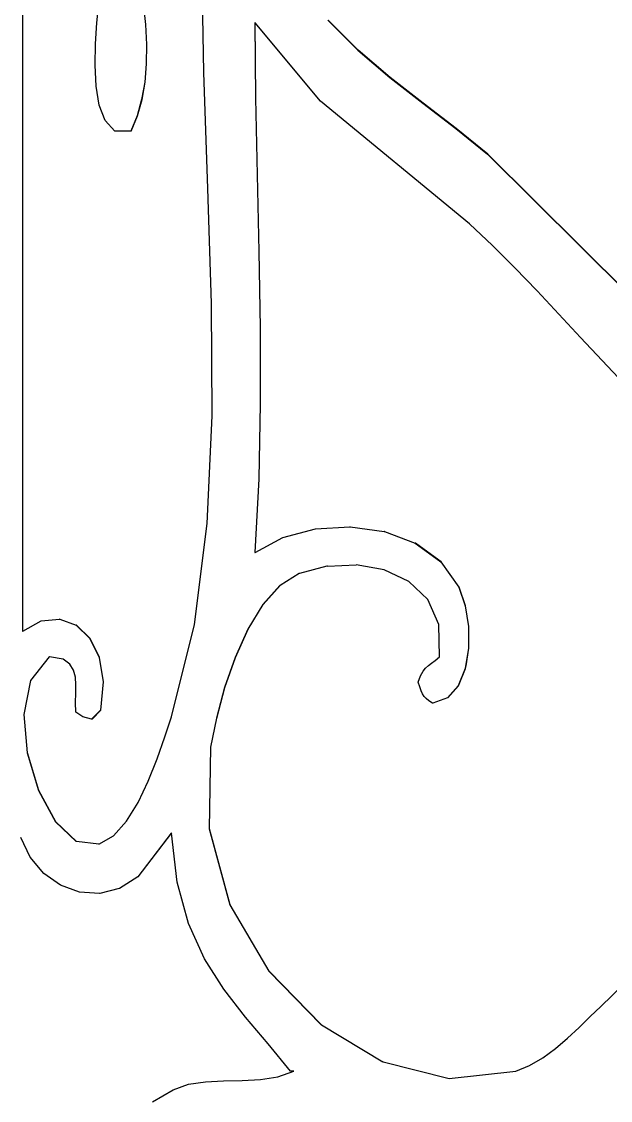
# Model space of a CAD drawing. Header units: inches. Extents: x 1397 to 20304, y -27267 to -746.
# Drawn here: x 14231.13 to 14234.85, y -23856.68 to -23849.86 of the extents above; entities that cross this region are included whole.
import ezdxf

# ---------------------------------------------------------------- set-up
doc = ezdxf.new("R2010")
doc.units = ezdxf.units.IN
doc.header["$LTSCALE"] = 17
doc.header["$MEASUREMENT"] = 0

msp = doc.modelspace()

# ---------------------------------------------------------------- linework, layer by layer
for p, q in [((14231.1369, -23849.2802), (14231.1369, -23853.7158)), ((14231.139, -23853.7145), (14231.139, -23849.2832)), ((14232.2834, -23850.182), (14232.2701, -23849.458)), ((14231.6081, -23849.8682), (14231.6193, -23849.7486)), ((14231.8998, -23849.7486), (14231.9139, -23849.8796)), ((14231.916, -23849.8796), (14231.9019, -23849.7486)), ((14233.0685, -23849.8529), (14233.2571, -23850.0422)), ((14233.2593, -23850.0422), (14233.0707, -23849.8529)), ((14231.5989, -23850.0006), (14231.6081, -23849.8682)), ((14231.916, -23849.8796), (14231.9139, -23849.8796)), ((14231.9139, -23849.8796), (14231.9207, -23850.0061)), ((14231.9229, -23850.0061), (14231.916, -23849.8796)), ((14232.6066, -23849.8657), (14232.6108, -23850.3458)), ((14232.6088, -23849.8683), (14232.6066, -23849.8657)), ((14232.613, -23850.3458), (14232.6088, -23849.8683)), ((14233.0217, -23850.3634), (14232.6088, -23849.8683)), ((14231.5957, -23850.1372), (14231.5989, -23850.0006)), ((14231.9207, -23850.0061), (14231.9196, -23850.1277)), ((14231.9229, -23850.0061), (14231.9207, -23850.0061)), ((14231.9218, -23850.1277), (14231.9229, -23850.0061)), ((14233.2571, -23850.0422), (14233.4598, -23850.2148)), ((14233.2593, -23850.0422), (14233.2571, -23850.0422)), ((14233.462, -23850.2148), (14233.2593, -23850.0422)), ((14231.6024, -23850.2695), (14231.5957, -23850.1372)), ((14231.9196, -23850.1277), (14231.9098, -23850.2437)), ((14231.912, -23850.2437), (14231.9218, -23850.1277)), ((14231.9218, -23850.1277), (14231.9196, -23850.1277)), ((14232.3092, -23850.9152), (14232.2834, -23850.182)), ((14231.6228, -23850.3888), (14231.6024, -23850.2695)), ((14231.9098, -23850.2437), (14231.8906, -23850.3537)), ((14231.8928, -23850.3537), (14231.912, -23850.2437)), ((14231.912, -23850.2437), (14231.9098, -23850.2437)), ((14233.462, -23850.2148), (14233.4598, -23850.2148)), ((14233.4598, -23850.2148), (14233.669, -23850.3775)), ((14233.6711, -23850.3775), (14233.462, -23850.2148)), ((14231.6608, -23850.4864), (14231.6228, -23850.3888)), ((14231.8906, -23850.3537), (14231.8613, -23850.4572)), ((14231.8635, -23850.4572), (14231.8928, -23850.3537)), ((14231.8928, -23850.3537), (14231.8906, -23850.3537)), ((14232.6108, -23850.3458), (14232.6203, -23850.8294)), ((14232.613, -23850.3458), (14232.6108, -23850.3458)), ((14232.6224, -23850.8294), (14232.613, -23850.3458)), ((14233.9642, -23851.1393), (14233.0217, -23850.3634)), ((14233.669, -23850.3775), (14233.877, -23850.537)), ((14233.6711, -23850.3775), (14233.669, -23850.3775)), ((14233.8792, -23850.537), (14233.6711, -23850.3775)), ((14231.8613, -23850.4572), (14231.8212, -23850.5538)), ((14231.8234, -23850.5538), (14231.8635, -23850.4572)), ((14231.8635, -23850.4572), (14231.8613, -23850.4572)), ((14231.7203, -23850.5538), (14231.6608, -23850.4864)), ((14233.8792, -23850.537), (14233.877, -23850.537)), ((14233.877, -23850.537), (14234.0764, -23850.7001)), ((14234.0785, -23850.7001), (14233.8792, -23850.537)), ((14231.8212, -23850.5538), (14231.7203, -23850.5538)), ((14231.8234, -23850.5538), (14231.8212, -23850.5538)), ((14234.0764, -23850.7001), (14234.9627, -23851.5785)), ((14234.0785, -23850.7001), (14234.0764, -23850.7001)), ((14234.9627, -23851.5763), (14234.0785, -23850.7001)), ((14232.6203, -23850.8294), (14232.631, -23851.3143)), ((14232.6224, -23850.8294), (14232.6203, -23850.8294)), ((14232.6331, -23851.3143), (14232.6224, -23850.8294)), ((14232.3318, -23851.6433), (14232.3092, -23850.9152)), ((14234.109, -23851.2765), (14233.9642, -23851.1393)), ((14234.2509, -23851.4183), (14234.109, -23851.2765)), ((14232.631, -23851.3143), (14232.6389, -23851.7979)), ((14232.6331, -23851.3143), (14232.631, -23851.3143)), ((14232.6411, -23851.7979), (14232.6331, -23851.3143)), ((14234.3905, -23851.5632), (14234.2509, -23851.4183)), ((14234.5285, -23851.7101), (14234.3905, -23851.5632)), ((14232.3357, -23852.3539), (14232.3318, -23851.6433)), ((14234.6657, -23851.8576), (14234.5285, -23851.7101)), ((14232.6389, -23851.7979), (14232.6402, -23852.278)), ((14232.6411, -23851.7979), (14232.6389, -23851.7979)), ((14232.6423, -23852.278), (14232.6411, -23851.7979)), ((14234.8027, -23852.0045), (14234.6657, -23851.8576)), ((14234.9403, -23852.1494), (14234.8027, -23852.0045)), ((14232.6402, -23852.278), (14232.6307, -23852.7522)), ((14232.6329, -23852.7522), (14232.6423, -23852.278)), ((14232.6423, -23852.278), (14232.6402, -23852.278)), ((14232.3053, -23853.0347), (14232.3357, -23852.3539)), ((14232.6307, -23852.7522), (14232.6066, -23853.218)), ((14232.6088, -23853.2168), (14232.6329, -23852.7522)), ((14232.6329, -23852.7522), (14232.6307, -23852.7522)), ((14232.225, -23853.6733), (14232.3053, -23853.0347)), ((14232.7842, -23853.122), (14232.9897, -23853.0675)), ((14232.9897, -23853.0675), (14233.2078, -23853.055)), ((14233.21, -23853.055), (14233.2078, -23853.055)), ((14233.21, -23853.055), (14233.423, -23853.0853)), ((14232.6088, -23853.2168), (14232.7842, -23853.122)), ((14233.4252, -23853.0853), (14233.423, -23853.0853)), ((14233.4252, -23853.0853), (14233.6199, -23853.1588)), ((14233.6199, -23853.1588), (14233.783, -23853.276)), ((14233.6221, -23853.1588), (14233.6199, -23853.1588)), ((14233.7852, -23853.276), (14233.6221, -23853.1588)), ((14232.6066, -23853.218), (14232.6088, -23853.2168)), ((14233.0625, -23853.3042), (14232.8893, -23853.3498)), ((14233.0647, -23853.3042), (14233.0625, -23853.3042)), ((14233.0647, -23853.3042), (14233.2464, -23853.2964)), ((14233.4239, -23853.328), (14233.2464, -23853.2964)), ((14233.5803, -23853.4003), (14233.4239, -23853.328)), ((14233.783, -23853.276), (14233.8969, -23853.4376)), ((14233.7852, -23853.276), (14233.783, -23853.276)), ((14233.899, -23853.4376), (14233.7852, -23853.276)), ((14232.8871, -23853.3498), (14232.7668, -23853.4258)), ((14232.8893, -23853.3498), (14232.8871, -23853.3498)), ((14233.7006, -23853.5149), (14233.5803, -23853.4003)), ((14232.7647, -23853.4258), (14232.6561, -23853.5469)), ((14232.6583, -23853.5469), (14232.7668, -23853.4258)), ((14232.7668, -23853.4258), (14232.7647, -23853.4258)), ((14233.8969, -23853.4376), (14233.9358, -23853.5538)), ((14233.899, -23853.4376), (14233.8969, -23853.4376)), ((14233.938, -23853.5538), (14233.899, -23853.4376)), ((14232.6561, -23853.5469), (14232.5615, -23853.7023)), ((14232.5637, -23853.7023), (14232.6583, -23853.5469)), ((14232.6583, -23853.5469), (14232.6561, -23853.5469)), ((14233.7699, -23853.6732), (14233.7006, -23853.5149)), ((14233.9358, -23853.5538), (14233.9566, -23853.6861)), ((14233.938, -23853.5538), (14233.9358, -23853.5538)), ((14233.9587, -23853.6861), (14233.938, -23853.5538)), ((14231.139, -23853.7145), (14231.2555, -23853.6493)), ((14231.2555, -23853.6493), (14231.3713, -23853.6385)), ((14231.3734, -23853.6385), (14231.3713, -23853.6385)), ((14231.3734, -23853.6385), (14231.4764, -23853.6775)), ((14231.4785, -23853.6775), (14231.4764, -23853.6775)), ((14231.4764, -23853.6775), (14231.5628, -23853.7604)), ((14231.565, -23853.7604), (14231.4785, -23853.6775)), ((14232.0793, -23854.2574), (14232.225, -23853.6733)), ((14233.7734, -23853.8768), (14233.7699, -23853.6732)), ((14231.1369, -23853.7158), (14231.139, -23853.7145)), ((14232.5615, -23853.7023), (14232.4811, -23853.881)), ((14232.4832, -23853.881), (14232.5637, -23853.7023)), ((14232.5637, -23853.7023), (14232.5615, -23853.7023)), ((14233.9566, -23853.6861), (14233.9574, -23853.8227)), ((14233.9587, -23853.6861), (14233.9566, -23853.6861)), ((14233.9595, -23853.8227), (14233.9587, -23853.6861)), ((14231.5628, -23853.7604), (14231.6226, -23853.8813)), ((14231.565, -23853.7604), (14231.5628, -23853.7604)), ((14231.6248, -23853.8813), (14231.565, -23853.7604)), ((14231.3052, -23853.8768), (14231.1875, -23854.0279)), ((14231.1896, -23854.0279), (14231.3071, -23853.8771)), ((14231.3071, -23853.8771), (14231.3052, -23853.8768)), ((14231.3949, -23853.8914), (14231.3071, -23853.8771)), ((14231.6226, -23853.8813), (14231.6478, -23854.0343)), ((14231.6248, -23853.8813), (14231.6226, -23853.8813)), ((14231.65, -23854.0343), (14231.6248, -23853.8813)), ((14232.4811, -23853.881), (14232.4149, -23854.072)), ((14232.4171, -23854.072), (14232.4832, -23853.881)), ((14232.4832, -23853.881), (14232.4811, -23853.881)), ((14233.747, -23853.9008), (14233.7734, -23853.8768)), ((14233.9574, -23853.8227), (14233.9392, -23853.9357)), ((14233.9416, -23853.9339), (14233.9595, -23853.8227)), ((14233.9595, -23853.8227), (14233.9574, -23853.8227)), ((14231.4358, -23853.9241), (14231.3949, -23853.8914)), ((14231.4601, -23853.9623), (14231.4358, -23853.9241)), ((14233.67, -23853.9684), (14233.6864, -23853.9482)), ((14233.6864, -23853.9482), (14233.7042, -23853.9328)), ((14233.7042, -23853.9328), (14233.7242, -23853.9182)), ((14233.7242, -23853.9182), (14233.747, -23853.9008)), ((14233.9366, -23853.9514), (14233.8927, -23854.0601)), ((14233.8949, -23854.0601), (14233.9388, -23853.9514)), ((14233.9392, -23853.9357), (14233.9366, -23853.9514)), ((14233.9388, -23853.9514), (14233.9366, -23853.9514)), ((14233.9388, -23853.9514), (14233.9416, -23853.9339)), ((14233.9392, -23853.9357), (14233.9416, -23853.9339)), ((14231.4719, -23854.0058), (14231.4601, -23853.9623)), ((14231.4751, -23854.0543), (14231.4719, -23854.0058)), ((14233.6388, -23854.0378), (14233.6544, -23853.997)), ((14233.6544, -23853.997), (14233.67, -23853.9684)), ((14231.1875, -23854.0279), (14231.1456, -23854.2419)), ((14231.1478, -23854.2419), (14231.1896, -23854.0279)), ((14231.1896, -23854.0279), (14231.1875, -23854.0279)), ((14231.4738, -23854.1077), (14231.4751, -23854.0543)), ((14231.6478, -23854.0343), (14231.6305, -23854.2135)), ((14231.6327, -23854.2135), (14231.65, -23854.0343)), ((14231.65, -23854.0343), (14231.6478, -23854.0343)), ((14232.4149, -23854.072), (14232.3632, -23854.2646)), ((14232.3654, -23854.2646), (14232.4171, -23854.072)), ((14232.4171, -23854.072), (14232.4149, -23854.072)), ((14233.6486, -23854.0679), (14233.6388, -23854.0378)), ((14233.6573, -23854.0919), (14233.6486, -23854.0679)), ((14233.6663, -23854.1113), (14233.6573, -23854.0919)), ((14233.8927, -23854.0601), (14233.8239, -23854.1369)), ((14233.8261, -23854.1369), (14233.8949, -23854.0601)), ((14233.8949, -23854.0601), (14233.8927, -23854.0601)), ((14231.4719, -23854.1657), (14231.4738, -23854.1077)), ((14233.6766, -23854.1275), (14233.6663, -23854.1113)), ((14233.6896, -23854.1417), (14233.6766, -23854.1275)), ((14233.7065, -23854.1552), (14233.6896, -23854.1417)), ((14233.7286, -23854.1696), (14233.7065, -23854.1552)), ((14233.8239, -23854.1369), (14233.7307, -23854.1696)), ((14233.8261, -23854.1369), (14233.8239, -23854.1369)), ((14231.4734, -23854.2281), (14231.4719, -23854.1657)), ((14231.5183, -23854.2574), (14231.4734, -23854.2281)), ((14231.6305, -23854.2135), (14231.5744, -23854.272)), ((14231.5766, -23854.272), (14231.6327, -23854.2135)), ((14231.6327, -23854.2135), (14231.6305, -23854.2135)), ((14233.7307, -23854.1696), (14233.7286, -23854.1696)), ((14233.73, -23854.1691), (14233.7307, -23854.1696)), ((14231.1456, -23854.2419), (14231.1667, -23854.4848)), ((14231.1478, -23854.2419), (14231.1456, -23854.2419)), ((14231.1688, -23854.4848), (14231.1478, -23854.2419)), ((14231.5744, -23854.272), (14231.5183, -23854.2574)), ((14231.5766, -23854.272), (14231.5744, -23854.272)), ((14232.0374, -23854.3837), (14232.0793, -23854.2574)), ((14232.3632, -23854.2646), (14232.3261, -23854.4477)), ((14232.3283, -23854.4477), (14232.3654, -23854.2646)), ((14232.3654, -23854.2646), (14232.3632, -23854.2646)), ((14231.9887, -23854.5226), (14232.0374, -23854.3837)), ((14231.1688, -23854.4848), (14231.1667, -23854.4848)), ((14231.1667, -23854.4848), (14231.2376, -23854.7225)), ((14231.2397, -23854.7225), (14231.1688, -23854.4848)), ((14232.3261, -23854.4477), (14232.3164, -23854.9643)), ((14232.3186, -23854.9643), (14232.3283, -23854.4477)), ((14232.3283, -23854.4477), (14232.3261, -23854.4477)), ((14231.9326, -23854.6643), (14231.9887, -23854.5226)), ((14231.8683, -23854.7991), (14231.9326, -23854.6643)), ((14231.2376, -23854.7225), (14231.3453, -23854.9207)), ((14231.2397, -23854.7225), (14231.2376, -23854.7225)), ((14231.3475, -23854.9207), (14231.2397, -23854.7225)), ((14231.7951, -23854.9169), (14231.8683, -23854.7991)), ((14231.3475, -23854.9207), (14231.3453, -23854.9207)), ((14231.3453, -23854.9207), (14231.4769, -23855.0454)), ((14231.4791, -23855.0454), (14231.3475, -23854.9207)), ((14231.7123, -23855.008), (14231.7951, -23854.9169)), ((14232.3164, -23854.9643), (14232.4483, -23855.4444)), ((14232.3186, -23854.9643), (14232.3164, -23854.9643)), ((14232.4505, -23855.4444), (14232.3186, -23854.9643)), ((14231.1855, -23855.144), (14231.1256, -23855.0186)), ((14231.4791, -23855.0454), (14231.4769, -23855.0454)), ((14231.6193, -23855.0625), (14231.4791, -23855.0454)), ((14231.6193, -23855.0625), (14231.7123, -23855.008)), ((14232.0793, -23854.9893), (14231.8661, -23855.2675)), ((14231.8683, -23855.2675), (14232.0796, -23854.9918)), ((14232.0796, -23854.9918), (14232.0793, -23854.9893)), ((14232.1142, -23855.3022), (14232.0796, -23854.9918)), ((14231.272, -23855.2461), (14231.1855, -23855.144)), ((14231.3782, -23855.321), (14231.272, -23855.2461)), ((14231.4975, -23855.3646), (14231.3782, -23855.321)), ((14231.8661, -23855.2675), (14231.7504, -23855.3419)), ((14231.8683, -23855.2675), (14231.8661, -23855.2675)), ((14232.1862, -23855.5641), (14232.1142, -23855.3022)), ((14231.6231, -23855.3729), (14231.4975, -23855.3646)), ((14231.6252, -23855.3729), (14231.6231, -23855.3729)), ((14231.7482, -23855.3419), (14231.6252, -23855.3729)), ((14231.7504, -23855.3419), (14231.7482, -23855.3419)), ((14232.4483, -23855.4444), (14232.6939, -23855.8651)), ((14232.4505, -23855.4444), (14232.4483, -23855.4444)), ((14232.6961, -23855.8651), (14232.4505, -23855.4444)), ((14232.2875, -23855.7861), (14232.1862, -23855.5641)), ((14232.4104, -23855.9793), (14232.2875, -23855.7861)), ((14232.6939, -23855.8651), (14233.0253, -23856.2037)), ((14232.6961, -23855.8651), (14232.6939, -23855.8651)), ((14233.0275, -23856.2037), (14232.6961, -23855.8651)), ((14234.7944, -23856.0873), (14235.0133, -23855.8735)), ((14232.5472, -23856.1548), (14232.4104, -23855.9793)), ((14234.7266, -23856.1519), (14234.7944, -23856.0873)), ((14232.6899, -23856.3237), (14232.5472, -23856.1548)), ((14233.0275, -23856.2037), (14233.0253, -23856.2037)), ((14233.0275, -23856.2037), (14233.4147, -23856.4371)), ((14234.6563, -23856.2201), (14234.7266, -23856.1519)), ((14234.5831, -23856.2886), (14234.6563, -23856.2201)), ((14232.831, -23856.4972), (14232.6899, -23856.3237)), ((14234.5067, -23856.3539), (14234.5831, -23856.2886)), ((14234.3434, -23856.4615), (14234.4269, -23856.4127)), ((14234.4269, -23856.4127), (14234.5067, -23856.3539)), ((14233.4169, -23856.4371), (14233.4147, -23856.4371)), ((14233.4169, -23856.4371), (14233.8342, -23856.5426)), ((14234.2559, -23856.4972), (14234.3434, -23856.4615)), ((14232.5261, -23856.5554), (14232.642, -23856.5493)), ((14232.642, -23856.5493), (14232.7525, -23856.5323)), ((14232.7525, -23856.5323), (14232.8534, -23856.4972)), ((14232.8534, -23856.4972), (14232.831, -23856.4972)), ((14233.8342, -23856.5426), (14234.2559, -23856.4972)), ((14231.9589, -23856.6909), (14232.0905, -23856.6143)), ((14232.0905, -23856.6143), (14232.1869, -23856.5799)), ((14232.1869, -23856.5799), (14232.2944, -23856.5635)), ((14232.2944, -23856.5635), (14232.4088, -23856.5577)), ((14232.4088, -23856.5577), (14232.5261, -23856.5554))]:
    msp.add_line(p, q)

doc.saveas('drawing.dxf')
